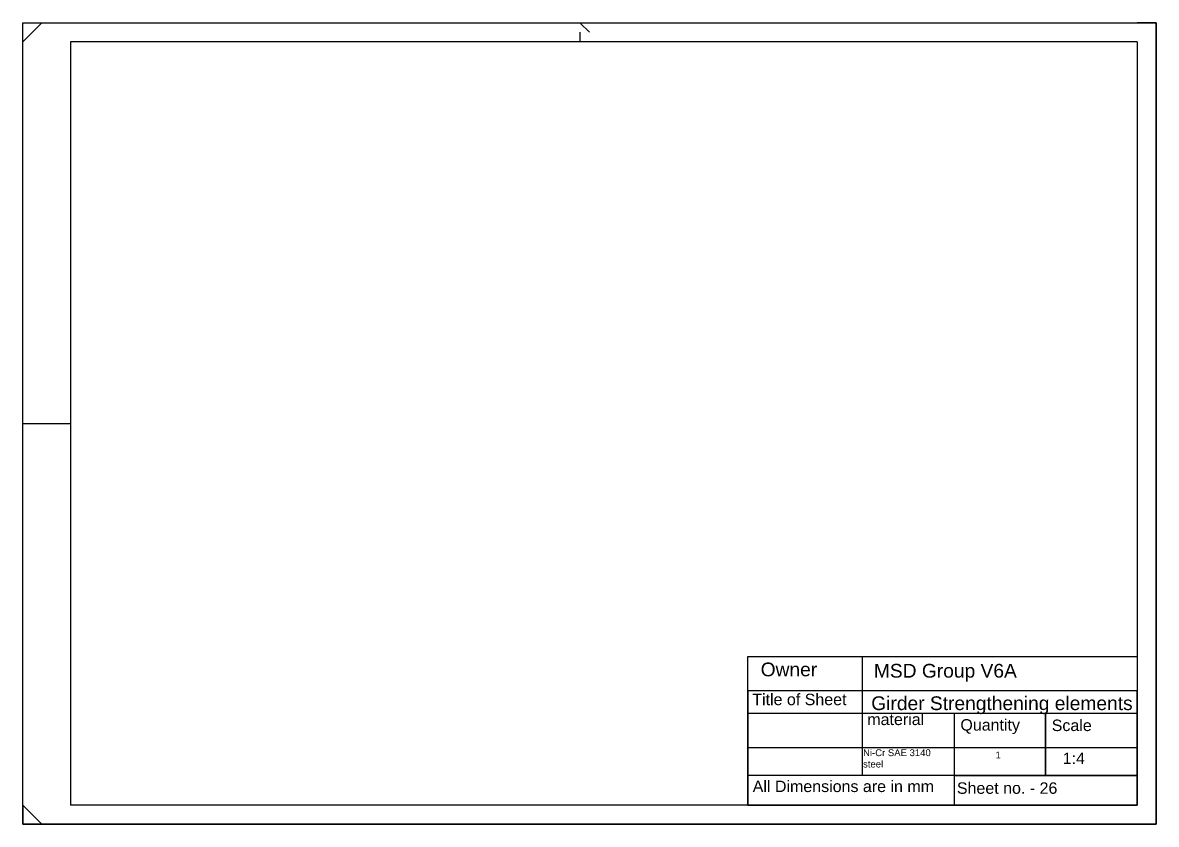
# Model space of a CAD drawing. Header units: millimetres. Extents: x -15074 to 21675, y -7568 to 6574.
# Drawn here: x 9826 to 12202, y 4894 to 6574 of the extents above; entities that cross this region are included whole.
import ezdxf

# ---------------------------------------------------------------- set-up
doc = ezdxf.new("R2010")
doc.units = ezdxf.units.MM
doc.styles.get("Standard").update_dxf_attribs({"font": 'arial.ttf'})

msp = doc.modelspace()

# ---------------------------------------------------------------- linework, layer by layer
for p, q in [((9826.2, 6534.471), (9866.2, 6574.471)), ((11014.2, 6554.471), (10994.2, 6574.471)), ((9926.2, 6534.471), (9926.2, 6494.471)), ((10994.2, 6554.471), (10994.2, 6534.471)), ((9826.2, 5734.471), (9926.2, 5734.471)), ((11778.2, 4996.871), (11778.2, 4934.471)), ((9826.2, 4934.471), (9866.2, 4894.471))]:
    msp.add_line(p, q)
for points in [[(9826.2, 6574.471), (12202.2, 6574.471), (12202.2, 4894.471), (9826.2, 4894.471)], [(11346.2, 5246.471), (12162.2, 5246.471), (12162.2, 4934.471), (11346.2, 4934.471)], [(11346.2, 4934.471), (12162.2, 4934.471), (12162.2, 5174.471), (11346.2, 5174.471)], [(11346.2, 4934.471), (12162.2, 4934.471), (12162.2, 5126.471), (11346.2, 5126.471)], [(11970.2, 5126.471), (11778.2, 5126.471), (11778.2, 4996.871), (11970.2, 4996.871)], [(12162.2, 5126.471), (11970.2, 5126.471), (11970.2, 4996.871), (12162.2, 4996.871)], [(11346.2, 4934.471), (12162.2, 4934.471), (12162.2, 5054.471), (11346.2, 5054.471)], [(11346.2, 4934.471), (12162.2, 4934.471), (12162.2, 4996.871), (11346.2, 4996.871)]]:
    msp.add_lwpolyline(points, close=True)
for points in [[(9926.2, 4894.471), (9826.2, 4894.471), (9826.2, 6574.471), (9926.2, 6574.471)], [(9826.2, 6534.471), (9826.2, 6574.471), (12202.2, 6574.471), (12202.2, 6534.471)], [(12162.2, 4894.471), (12202.2, 4894.471), (12202.2, 6574.471), (12162.2, 6574.471)], [(9926.2, 6534.471), (9926.2, 4934.471)], [(12162.2, 6534.471), (9926.2, 6534.471)], [(12162.2, 6534.471), (12162.2, 4934.471)], [(11586.2, 4996.871), (11586.2, 5246.471), (12162.2, 5246.471), (12162.2, 4934.471), (11586.2, 4934.471)], [(9826.2, 4934.471), (9826.2, 4894.471), (12202.2, 4894.471), (12202.2, 4934.471)], [(12162.2, 4934.471), (9926.2, 4934.471)]]:
    msp.add_lwpolyline(points)

# ---------------------------------------------------------------- texts
at = {"attachment_point": 1}
for s, width, gutter_width, heights, insert, char_height in [(' Owner', 202.47058, 60, [0], (11361.768, 5233.463), 28.8), ('MSD Group V6A', 450.95723, 60, [0], (11610.255, 5230.704), 28.8), ('Title of Sheet', 219.03637, 60, [0], (11355.326, 5168.175), 24), ('Girder Strengthening elements', 607.51506, 60, [0], (11604.733, 5162.658), 28.8), ('material', 181.75051, 60, [0], (11596.45, 5126.471), 24), ('Quantity', 161.05614, 60, [0], (11791.558, 5114.841), 24), ('Scale', 165.65774, 60, [0], (11982.985, 5113.922), 24), ('Ni-Cr SAE 3140 \\Psteel', 263.13009, 71.388, [0], (11587.556, 5051.642), 14.27757), ('1', 251.48712, 71.388, [0], (11865.239, 5046.989), 14.278), ('\\pxi-3,l4,t4;1:4', 163.78852, 60, [0], (11981.944, 5044.762), 24), ('All Dimensions are in mm', 463.38352, 60, [0], (11356.246, 4986.105), 24), ('Sheet no. - 26', 348.8016, 60, [8.692], (11784.195, 4982.426), 24)]:
    msp.add_mtext_dynamic_manual_height_columns(s, width=width, gutter_width=gutter_width, heights=heights, dxfattribs=dict(at, insert=insert, char_height=char_height))

doc.saveas('drawing.dxf')
